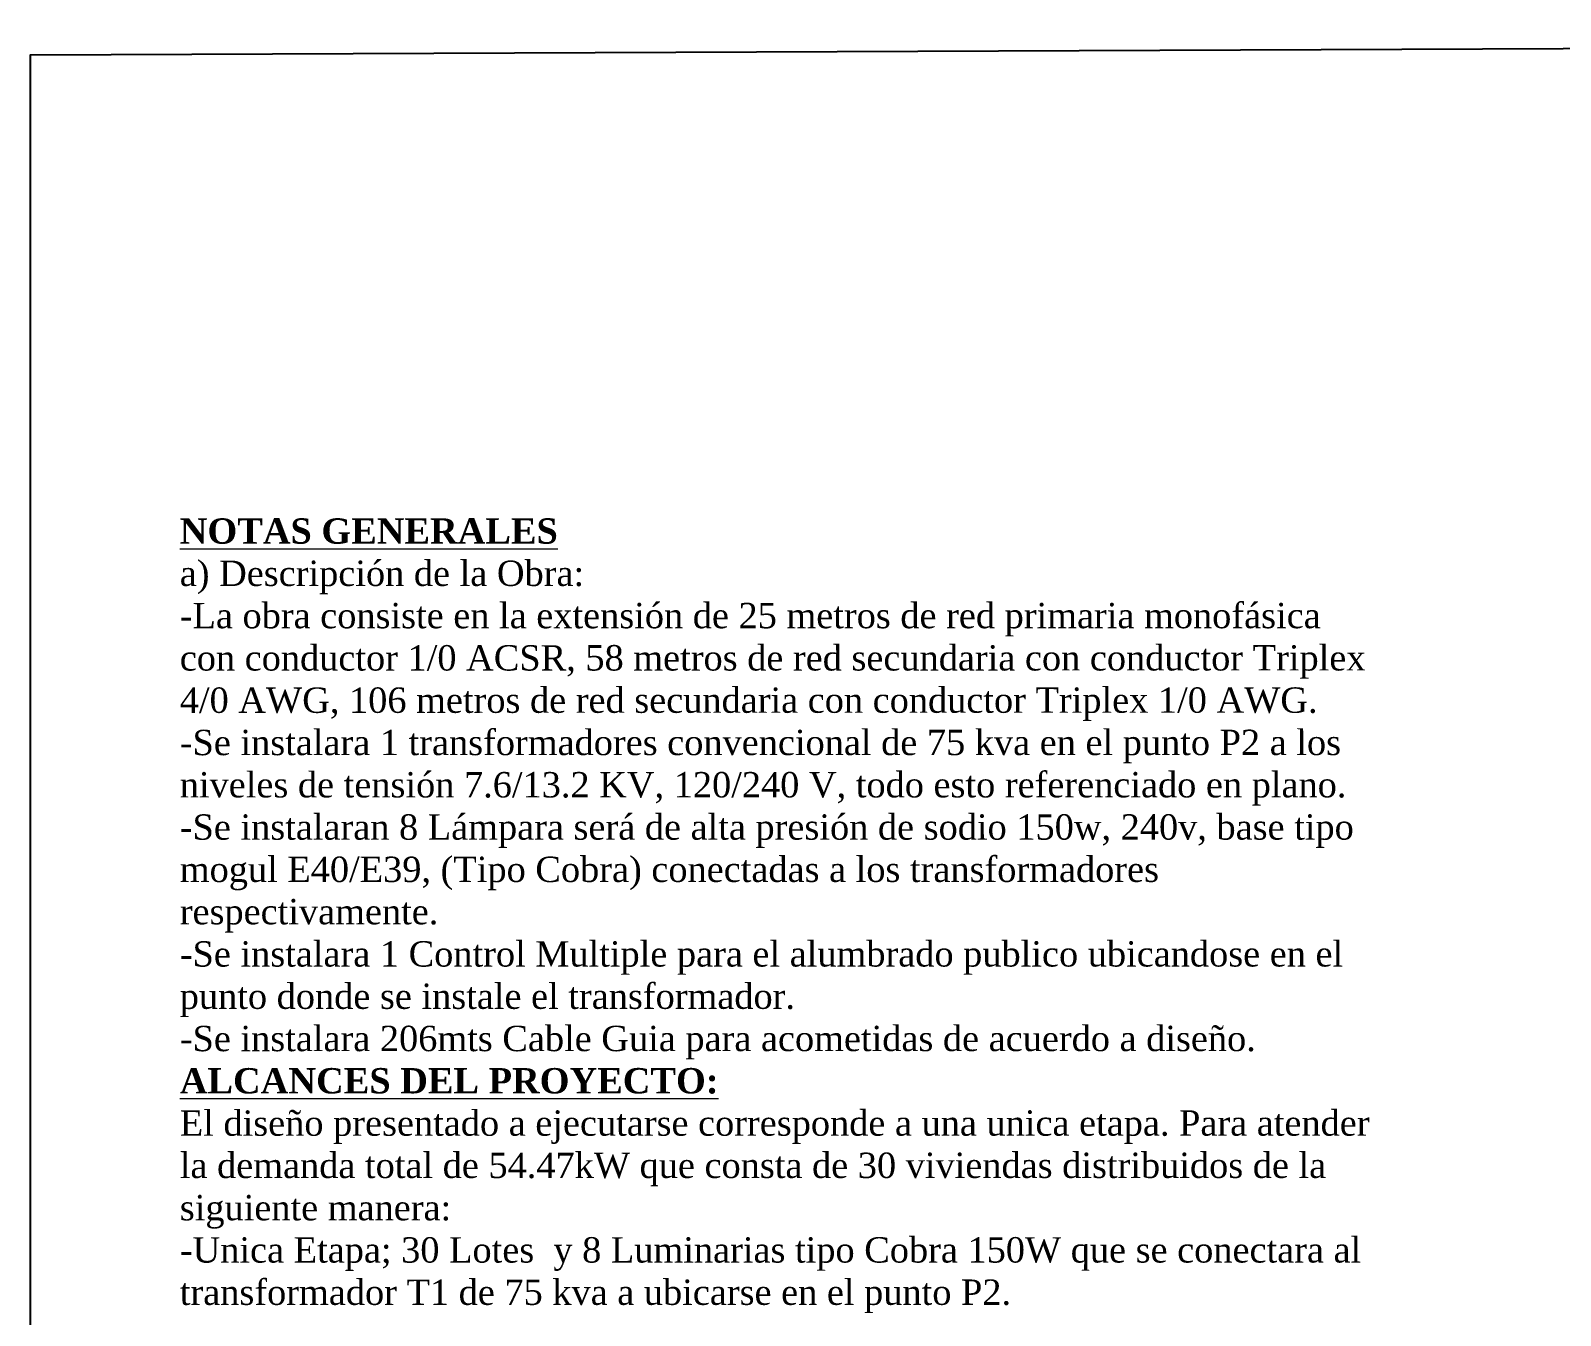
# Model space of a CAD drawing. Extents: x 604418 to 606014, y 1310869 to 1312555.
# Drawn here: x 605408.2 to 605565.5, y 1311155.3 to 1311287.5 of the extents above; entities that cross this region are included whole.
import ezdxf

# ---------------------------------------------------------------- set-up
doc = ezdxf.new("R2010")
doc.units = 0
doc.header["$MEASUREMENT"] = 0
doc.linetypes.add('DASHDOT', pattern=[1, 0.5, -0.25, 0, -0.25])
doc.layers.get('0').update_dxf_attribs({"color": 10})
doc.layers.add('A-RMT Existente', color=3, linetype='DASHDOT', lineweight=13)

msp = doc.modelspace()

# ---------------------------------------------------------------- linework, layer by layer
at = {"ltscale": 0.25}
msp.add_lwpolyline([(606013.76, 1310913.53), (605408.21, 1310911.04), (605408.21, 1311284.99), (606013.76, 1311287.48)], close=True, dxfattribs=at)

# ---------------------------------------------------------------- texts
at = {"layer": 'A-RMT Existente', "linetype": 'Continuous', "lineweight": 13, "insert": (605423.55, 1311237.31), "char_height": 2.60964, "width": 123.1675, "attachment_point": 1, "rotation": 0.0045}
msp.add_mtext('\\A1;{\\fTimes New Roman|b1|i0|c0|p18;\\L\\C7;NOTAS GENERALES\\P\\fTimes New Roman|b0|i0|c0|p18;\\la) Descripción de la Obra: \\P-La obra consiste en la extensión de 25 metros de red primaria monofásica con conductor 1/0 ACSR, 58 metros de red secundaria con conductor Triplex 4/0 AWG, 106 metros de red secundaria con conductor Triplex 1/0 AWG. \\P-Se instalara 1 transformadores convencional de 75 kva en el punto P2 a los niveles de tensión 7.6/13.2 KV, 120/240 V, todo esto referenciado en plano.\\P\\A0;-Se instalaran 8 Lámpara será de alta presión de sodio 150w, 240v, base tipo mogul E40/E39, (Tipo Cobra) conectadas a los transformadores respectivamente.\\A1;\\P\\A0;-Se instalara 1 Control Multiple para el alumbrado publico ubicandose en el punto donde se instale el transformador.\\P-Se instalara 206mts Cable Guia para acometidas de acuerdo a diseño.\\A1;\\P\\fTimes New Roman|b1|i0|c0|p18;\\LALCANCES DEL PROYECTO:\\P\\fTimes New Roman|b0|i0|c0|p18;\\lEl diseño presentado a ejecutarse corresponde a una unica etapa. Para atender la demanda total de 54.47kW que consta de 30 viviendas distribuidos de la siguiente manera:\\P-Unica Etapa; 30 Lotes  y 8 Luminarias tipo Cobra 150W que se conectara al transformador T1 de 75 kva a ubicarse en el punto P2.}', dxfattribs=at)

doc.saveas('drawing.dxf')
